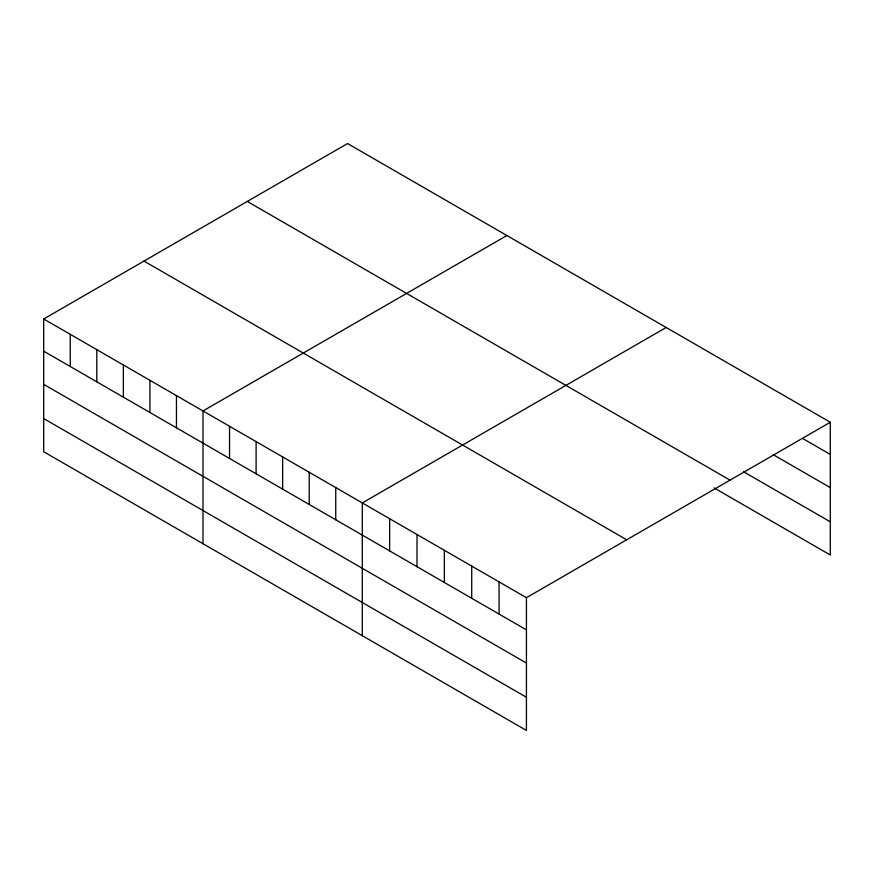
<?xml version="1.0" encoding="UTF-8"?>
<svg xmlns="http://www.w3.org/2000/svg" width="874" height="874" viewBox="0 0 874 874"><rect width="100%" height="100%" fill="white"/><g stroke="black" fill="none" stroke-linecap="round" stroke-linejoin="round"><path stroke-width="1.31" d="M526.432 663.06L526.432 597.685L43.7 318.988L43.7 451.749L526.432 730.456L526.432 663.06L43.7 384.363M714.047 487.889L830.3 555.012L830.3 422.251L347.568 143.544L43.7 318.988M506.876 235.521L202.997 410.955L202.997 543.726M666.174 327.488L362.306 502.932L362.306 635.693M526.432 597.685L830.3 422.251M802.944 438.639L830.3 454.436M773.315 454.72L830.3 487.626M743.676 471.807L830.3 521.822M247.298 201.446L730.019 480.143M143.981 261.086L626.702 539.793M43.7 351.173L526.432 629.87M43.7 418.559L526.432 697.266M499.076 581.898L499.076 614.083M471.72 566.101L471.72 598.286M444.363 550.303L444.363 582.488M417.007 534.517L417.007 566.702M389.651 518.719L389.651 550.904M335.747 487.605L335.747 519.79M309.199 472.266L309.199 504.451M282.652 456.938L282.652 489.123M256.104 441.61L256.104 473.795M229.545 426.283L229.545 458.468M176.45 395.627L176.45 427.812M149.902 380.299L149.902 412.484M123.354 364.971L123.354 397.157M96.795 349.644L96.795 381.829M70.248 334.316L70.248 366.501"/></g></svg>
